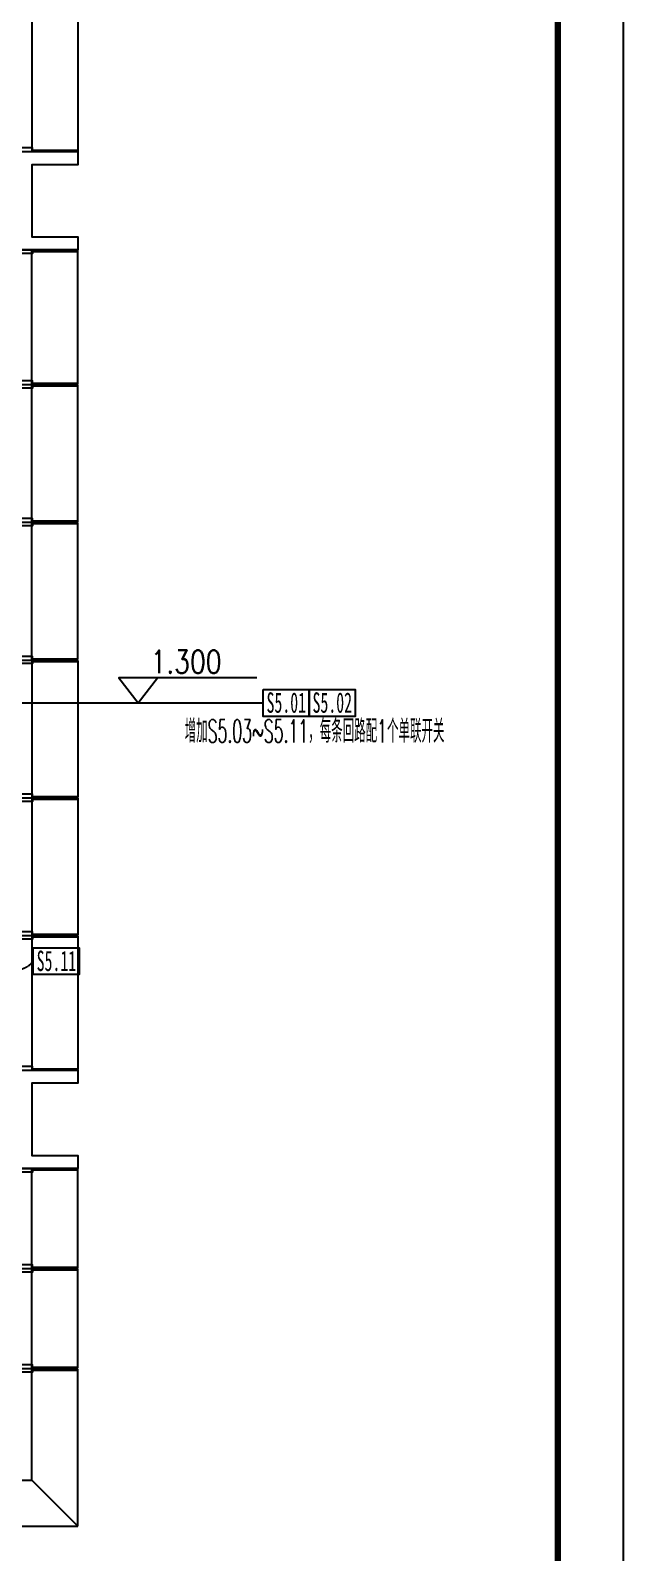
# Model space of a CAD drawing. Extents: x -284868 to 304789, y -137694 to 137894.
# Drawn here: x 28925 to 37953, y -35847 to -12647 of the extents above; entities that cross this region are included whole.
import ezdxf
from ezdxf.enums import TextEntityAlignment as Align

# ---------------------------------------------------------------- set-up
doc = ezdxf.new("R2010")
doc.units = 0
doc.linetypes.add('DASHED', pattern=[0.75, 0.5, -0.25])
doc.layers.get('0').update_dxf_attribs({"linetype": 'CONTINUOUS'})
for name, color, linetype in [('0-建筑外轮廓', 8, 'CONTINUOUS'), ('0-文字说明', 3, 'CONTINUOUS'), ('0-窗', 11, 'CONTINUOUS'), ('TEL_TITLE', 7, 'CONTINUOUS'), ('TEXT_照明_回路标注', 41, 'CONTINUOUS')]:
    doc.layers.add(name, color=color, linetype=linetype)
doc.styles.add('ARC', font='ARCHSTYL.SHX', dxfattribs={"width": 0.8})
doc.styles.add('HZ_e', font='simplex.shx', dxfattribs={"width": 0.8, "bigfont": 'hztxt.shx'})
doc.styles.add('TT', font='')
doc.styles.add('单线体', font='romans.shx', dxfattribs={"width": 0.8, "bigfont": 'hztxt.shx'})
doc.styles.get('TT').set_extended_font_data('SimSun')
doc.dimstyles.new('ARROW-40', dxfattribs={"dimscale": 40, "dimtxt": 1.5, "dimasz": 0.01, "dimexe": 1, "dimexo": 1, "dimgap": 0.5, "dimtad": 1, "dimdec": 4, "dimrnd": 1, "dimzin": 12, "dimdsep": 46, "dimtxsty": 'ARC', "dimblk1": 'ARROW', "dimblk2": 'ARROW', "dimsah": 1, "dimcen": 0, "dimdle": 1, "dimclrd": 2, "dimclre": 2, "dimclrt": 2, "dimadec": 0, "dimazin": 0, "dimtfac": 0.005, "dimtdec": 4, "dimtix": 1, "dimtmove": 2, "dimatfit": 3, "dimldrblk": 'ARROW', "dimfxl": 1, "dimtolj": 1, "dimtzin": 0, "dimarcsym": 0})

# ---------------------------------------------------------------- blocks, each defined once
blk = doc.blocks.new('A$C3B8026B3')
blk.add_line((38700, 700, 0), (39400, 0))
for points in [[(38700, 23000), (38700, 20950)], [(39400, 22994), (39400, 20956)], [(38700, 17400), (38700, 19450)], [(39400, 17406), (39400, 19444)], [(38700, 15300), (38700, 17400)], [(39400, 15306), (39400, 17394)], [(38700, 13200), (38700, 15300)], [(39400, 13206), (39400, 15294)], [(38700, 13200), (38700, 11100)], [(39400, 13194), (39400, 11106)], [(38700, 11100), (38700, 9000)], [(39400, 11094), (39400, 9006)], [(38700, 9000), (38700, 6950)], [(39400, 8994), (39400, 6956)], [(38700, 3925), (38700, 5450)], [(39400, 3931), (39400, 5444)], [(38700, 2400), (38700, 3925)], [(39400, 2406), (39400, 3919)], [(37000, 700), (38700, 700), (38700, 2400)], [(39400, 2392), (38712, 2392), (38712, 2377), (39400, 2377)], [(39400, 0), (39400, 2392)], [(37006, 0), (39400, 0)]]:
    blk.add_lwpolyline(points)
for points in [[(38712, 20950), (38712, 21005), (38450, 21005), (38450, 20950)], [(38712, 19450), (38712, 19395), (38450, 19395), (38450, 19450)], [(38712, 17400), (38712, 17455), (38450, 17455), (38450, 17400)], [(38712, 17400), (38712, 17345), (38450, 17345), (38450, 17400)], [(38712, 15300), (38712, 15355), (38450, 15355), (38450, 15300)], [(38712, 15300), (38712, 15245), (38450, 15245), (38450, 15300)], [(38712, 13200), (38712, 13255), (38450, 13255), (38450, 13200)], [(38712, 13200), (38712, 13145), (38450, 13145), (38450, 13200)], [(38712, 11100), (38712, 11155), (38450, 11155), (38450, 11100)], [(38712, 11100), (38712, 11045), (38450, 11045), (38450, 11100)], [(38712, 9000), (38712, 9055), (38450, 9055), (38450, 9000)], [(38712, 9000), (38712, 8945), (38450, 8945), (38450, 9000)], [(38712, 6950), (38712, 7005), (38450, 7005), (38450, 6950)], [(38712, 5450), (38712, 5395), (38450, 5395), (38450, 5450)], [(38712, 3925), (38712, 3980), (38450, 3980), (38450, 3925)], [(38712, 3925), (38712, 3870), (38450, 3870), (38450, 3925)], [(38712, 2400), (38712, 2455), (38450, 2455), (38450, 2400)], [(38712, 2400), (38712, 2345), (38450, 2345), (38450, 2400)]]:
    blk.add_lwpolyline(points, close=True)
at = {"elevation": 0}
for points in [[(39400, 20956), (38712, 20956), (38712, 20970), (39400, 20970)], [(39400, 19444), (38712, 19444), (38712, 19429), (39400, 19429)], [(39400, 17406), (38712, 17406), (38712, 17420), (39400, 17420)], [(39400, 17394), (38712, 17394), (38712, 17379), (39400, 17379)], [(39400, 15306), (38712, 15306), (38712, 15320), (39400, 15320)], [(39400, 15294), (38712, 15294), (38712, 15279), (39400, 15279)], [(39400, 13206), (38712, 13206), (38712, 13220), (39400, 13220)], [(39400, 13194), (38712, 13194), (38712, 13179), (39400, 13179)], [(39400, 11106), (38712, 11106), (38712, 11120), (39400, 11120)], [(39400, 11094), (38712, 11094), (38712, 11079), (39400, 11079)], [(39400, 9006), (38712, 9006), (38712, 9020), (39400, 9020)], [(39400, 8994), (38712, 8994), (38712, 8979), (39400, 8979)], [(39400, 6956), (38712, 6956), (38712, 6970), (39400, 6970)], [(39400, 5444), (38712, 5444), (38712, 5429), (39400, 5429)], [(39400, 3931), (38712, 3931), (38712, 3945), (39400, 3945)], [(39400, 3919), (38712, 3919), (38712, 3904), (39400, 3904)], [(39400, 2406), (38712, 2406), (38712, 2420), (39400, 2420)]]:
    blk.add_lwpolyline(points, dxfattribs=at)
blk = doc.blocks.new('A$C770634BF')
at = {"layer": '0-建筑外轮廓', "color": 42}
for points in [[(35350, -31950), (37750, -31950), (37750, -32150), (37050, -32150), (37050, -33250), (37750, -33250), (37750, -33450), (35350, -33450)], [(35350, -45950), (37750, -45950), (37750, -46150), (37050, -46150), (37050, -47250), (37750, -47250), (37750, -47450), (35350, -47450)]]:
    blk.add_lwpolyline(points, close=True, dxfattribs=at)
blk = doc.blocks.new('ARROW')
at = {"color": 2}
blk.add_lwpolyline([(0, 0), (-75, 130), (-97, 117), (-29, 0), (-97, -117), (-75, -130)], close=True, dxfattribs=at)
for points in [[(-29, 0), (0, 0), (-97, 117), (-75, 130)], [(-97, -117), (-75, -130), (-29, 0), (0, 0)]]:
    blk.add_solid(points, dxfattribs=at)
blk = doc.blocks.new('*U252')
at = {"color": 3}
blk.add_line((-1.68, 0), (1.68, 0), dxfattribs=at)
blk.add_lwpolyline([(10.32, 2.18), (-1.68, 2.18), (0, 0), (1.68, 2.18)], dxfattribs=at)
at = {"style": '单线体', "width": 0.8}
blk.add_attdef('%%P0.000', (1.08, 2.58), '', height=2, dxfattribs=at)
blk = doc.blocks.new('1')
at = {"color": 2, "linetype": 'DASHED', "ltscale": 3}
blk.add_lwpolyline([(19834, -18016, 0.527559), (20373, -18040, 2.00592)], format="xyb", dxfattribs=at)
at = {"layer": '0-文字说明', "color": 3, "ltscale": 0.5}
for points in [[(23873, -13897), (24573, -13897), (24573, -14309), (23873, -14309)], [(24573, -13897), (25273, -13897), (25273, -14309), (24573, -14309)], [(20373, -17835), (21073, -17835), (21073, -18246), (20373, -18246)]]:
    blk.add_lwpolyline(points, close=True, dxfattribs=at)
at = {"xscale": 174.9997868504648, "yscale": 174.9997868504648, "zscale": 174.9997868504648}
blk.add_blockref('*U252', (21971, -14103), dxfattribs=at).add_auto_attribs({'%%P0.000': '1.300'})
at = {"color": 3, "style": 'TT'}
for s, width, p, p2 in [('S5.01', 0.542877, (23925, -14254), (24526, -14254)), ('S5.02', 0.484712, (24625, -14254), (25226, -14254)), ('S5.11', 0.573462, (20425, -18191), (21027, -18191))]:
    blk.add_text(s, height=310.3, dxfattribs=dict(at, width=width)).set_placement(p, p2, align=Align.FIT)
at = {"color": 31}
blk.add_leader([(2366, -13497), (3461, -14103), (23873, -14103)], dimstyle='ARROW-40', override={"dimscale": 1, "dimtad": 0}, dxfattribs=at)

msp = doc.modelspace()

# ---------------------------------------------------------------- linework, layer by layer
at = {"layer": 'TEL_TITLE'}
msp.add_lwpolyline([(-21447, -53598), (37953, -53598), (37953, 30502), (-21447, 30502)], close=True, dxfattribs=at)
at = {"layer": 'TEL_TITLE', "const_width": 100}
msp.add_lwpolyline([(-20447, -52598), (36953, -52598), (36953, 28002), (-20447, 28002)], close=True, dxfattribs=at)

# ---------------------------------------------------------------- block references
msp.add_blockref('1', (8594, -8793))
at = {"color": 0}
msp.add_blockref('A$C770634BF', (-8106, 17457), dxfattribs=at)
at = {"layer": '0-窗'}
msp.add_blockref('A$C3B8026B3', (-9756, -35443), dxfattribs=at)

# ---------------------------------------------------------------- texts
at = {"layer": 'TEXT_照明_回路标注', "style": 'HZ_e', "width": 0.5}
msp.add_text('增加S5.03~S5.11，每条回路配1个单联开关', height=350, dxfattribs=at).set_placement((31273, -23502, 0))

doc.saveas('drawing.dxf')
